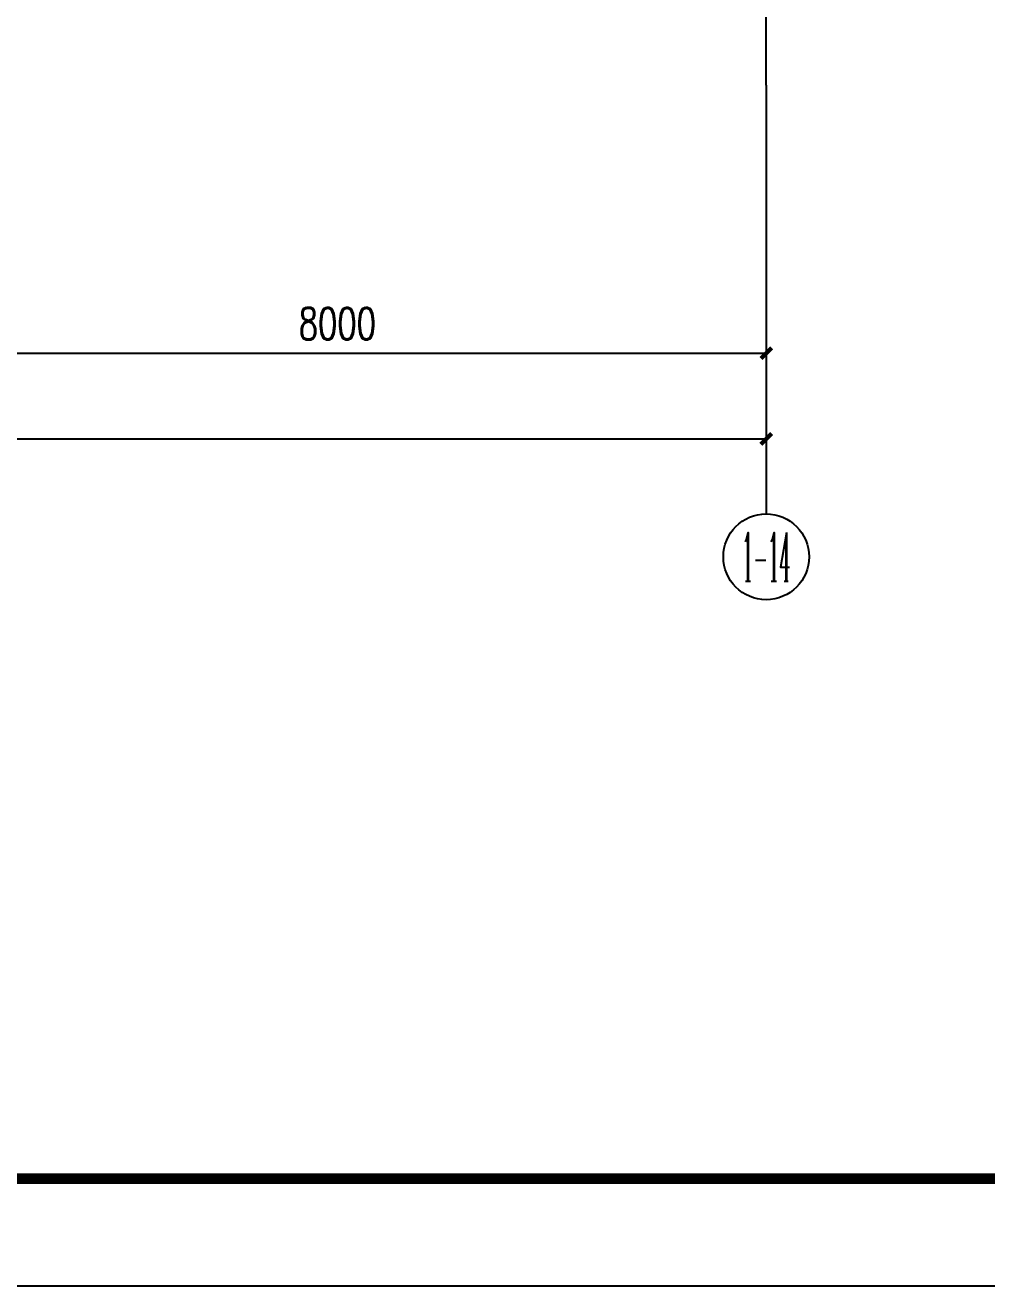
# Model space of a CAD drawing. Extents: x -6243262 to 3079315, y -2914302 to 172723.
# Drawn here: x -5449551 to -5440583, y -799772 to -788015 of the extents above; entities that cross this region are included whole.
import ezdxf
from ezdxf.enums import TextEntityAlignment as Align

# ---------------------------------------------------------------- set-up
doc = ezdxf.new("R2010")
doc.units = 0
doc.header["$LTSCALE"] = 1000
for name, color, linetype in [('AXIS', 3, 'Continuous'), ('AXIS_TEXT', 7, 'Continuous'), ('DOTE', 24, 'Continuous'), ('PUB_TITLE', 4, 'Continuous')]:
    doc.layers.add(name, color=color, linetype=linetype)
doc.styles.add('_TCH_AXIS', font='COMPLEX', dxfattribs={"bigfont": 'GBCBIG'})
doc.styles.add('_TCH_DIM_T3', font='SIMPLEX', dxfattribs={"width": 0.705882, "bigfont": 'GBCBIG'})
doc.styles.add('COMPLEX', font='COMPLEX')
doc.dimstyles.new('_TCH_ARCH&&100', dxfattribs={"dimtxt": 297.5, "dimasz": 100, "dimexe": 250, "dimexo": 300, "dimgap": 126.25, "dimtad": 1, "dimdec": 0, "dimzin": 0, "dimdsep": 46, "dimtxsty": '_TCH_DIM_T3', "dimblk": 'ARCHTICK', "dimcen": 0.09, "dimclrt": 7, "dimazin": 2, "dimtfac": 1, "dimtdec": 0, "dimtix": 1, "dimtmove": 2, "dimatfit": 3, "dimfxl": 0, "dimtolj": 1, "dimtzin": 0, "dimarcsym": 0})

# ---------------------------------------------------------------- blocks, each defined once
blk = doc.blocks.new('_ArchTick')
at = {"color": 0, "linetype": 'ByBlock', "const_width": 0.4}
blk.add_lwpolyline([(-0.5, -0.5), (0.5, 0.5)], dxfattribs=at)
blk = doc.blocks.new('*D372')
at = {"layer": 'AXIS', "color": 0, "lineweight": -2, "transparency": 16777216}
for p, q in [((1707117, -733981), (1707117, -736431)), ((1715117, -733981), (1715117, -736431)), ((1707117, -736181), (1715117, -736181))]:
    blk.add_line(p, q, dxfattribs=at)
at = {"layer": 'Defpoints', "color": 0, "transparency": 16777216}
for p in [(1707117, -733681), (1715117, -733681), (1715117, -736181)]:
    blk.add_point(p, dxfattribs=at)
at = {"layer": 'AXIS', "color": 0, "lineweight": -2, "transparency": 16777216, "xscale": 100, "yscale": 100, "zscale": 100, "rotation": 180}
blk.add_blockref('_ArchTick', (1707117, -736181), dxfattribs=at)
at = {"layer": 'AXIS', "color": 0, "lineweight": -2, "transparency": 16777216, "xscale": 100, "yscale": 100, "zscale": 100}
blk.add_blockref('_ArchTick', (1715117, -736181), dxfattribs=at)
at = {"layer": 'AXIS', "color": 7, "transparency": 16777216, "insert": (1711117, -735906), "char_height": 297.5, "attachment_point": 5, "style": '_TCH_DIM_T3'}
blk.add_mtext('\\A1;8000', dxfattribs=at)
blk = doc.blocks.new('*D382')
at = {"layer": 'AXIS', "color": 0, "lineweight": -2, "transparency": 16777216}
for p, q in [((1675117, -733981), (1675117, -737231)), ((1715117, -733981), (1715117, -737231)), ((1675117, -736981), (1715117, -736981))]:
    blk.add_line(p, q, dxfattribs=at)
at = {"layer": 'Defpoints', "color": 0, "transparency": 16777216}
for p in [(1675117, -733681), (1715117, -733681), (1715117, -736981)]:
    blk.add_point(p, dxfattribs=at)
at = {"layer": 'AXIS', "color": 0, "lineweight": -2, "transparency": 16777216, "xscale": 100, "yscale": 100, "zscale": 100, "rotation": 180}
blk.add_blockref('_ArchTick', (1675117, -736981), dxfattribs=at)
at = {"layer": 'AXIS', "color": 0, "lineweight": -2, "transparency": 16777216, "xscale": 100, "yscale": 100, "zscale": 100}
blk.add_blockref('_ArchTick', (1715117, -736981), dxfattribs=at)
at = {"layer": 'AXIS', "color": 7, "transparency": 16777216, "insert": (1695117, -736706), "char_height": 297.5, "attachment_point": 5, "style": '_TCH_DIM_T3'}
blk.add_mtext('\\A1;40000', dxfattribs=at)
blk = doc.blocks.new('_AXISO')
at = {"color": 0}
blk.add_circle((0, 0), 0.5, dxfattribs=at)
at = {"layer": 'AXIS_TEXT', "color": 0, "style": 'COMPLEX', "width": 1.041667}
blk.add_attdef('A', text='', height=0.56, dxfattribs=at).set_placement((-0.25, -0.28), (0.25, -0.28), align=Align.FIT)
blk = doc.blocks.new('46546')
at = {"layer": 'AXIS', "color": 8}
blk.add_line((1715117, -733680.5), (1715117, -737680.5), dxfattribs=at)
at = {"layer": 'DOTE', "color": 8}
blk.add_line((1715117, -733680.5), (1715117, -715980.5), dxfattribs=at)
at = {"layer": 'AXIS', "color": 8}
ref = blk.add_blockref('_AXISO', (1715117, -738080.5), dxfattribs=dict(at, xscale=800, yscale=800, zscale=800))
ref.add_attrib('A', '1-14', dxfattribs={"layer": 'AXIS_TEXT', "color": 8, "height": 452.55, "style": '_TCH_AXIS', "width": 0.291667}).set_placement((1714890.8, -738306.8), (1715343.3, -738306.8), align=Align.FIT)
for p1, distance, picture, middle in [((1675117, -733680.5), -3300, '*D382', (1695117, -736705.5)), ((1707117, -733680.5), -2500, '*D372', (1711117, -735905.5))]:
    dim = blk.add_aligned_dim(p1=p1, p2=(1715117, -733680.5), distance=distance, dimstyle='_TCH_ARCH&&100', dxfattribs=at)
    dim.commit()
    dim.dimension.update_dxf_attribs({"geometry": picture, "text_midpoint": middle})

msp = doc.modelspace()

# ---------------------------------------------------------------- linework, layer by layer
at = {"layer": 'PUB_TITLE'}
msp.add_lwpolyline([(-5491013.8, -799772.5), (-5431613.8, -799772.5), (-5431613.8, -757772.5), (-5491013.8, -757772.5)], close=True, dxfattribs=at)
at = {"layer": 'PUB_TITLE', "const_width": 100}
msp.add_lwpolyline([(-5489513.8, -798772.5), (-5432613.8, -798772.5), (-5432613.8, -758772.5), (-5489513.8, -758772.5)], close=True, dxfattribs=at)

# ---------------------------------------------------------------- block references
msp.add_blockref('46546', (-7157756.8, -54892.5))

doc.saveas('drawing.dxf')
